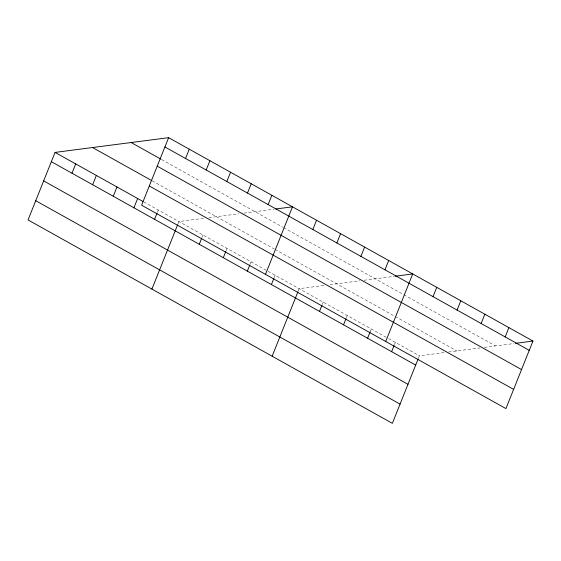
<?xml version="1.0" encoding="UTF-8"?>
<svg xmlns="http://www.w3.org/2000/svg" width="561" height="561" viewBox="0 0 561 561"><rect width="100%" height="100%" fill="white"/><g stroke="black" fill="none" stroke-linecap="round" stroke-linejoin="round"><path stroke-width="0.42" stroke-dasharray="2.81 2.1" d="M157.361 212.353L158.286 210.031M178.005 223.881L178.931 221.56L205.585 218.096M202.051 237.303L202.977 234.982M226.097 250.732L227.023 248.404M250.143 264.154L251.069 261.833M274.189 277.576L275.114 275.255M298.235 291.005L299.16 288.677L324.146 285.437M322.28 304.427L323.206 302.106M346.326 317.849L347.252 315.527M370.057 332.049L371.298 328.956M394.418 344.699L395.344 342.378M418.464 358.121L419.39 355.8L444.375 352.56M208.916 217.668L238.72 213.797M243.867 213.131L274.175 209.197M329.973 284.679L359.804 280.809M364.096 280.255L394.404 276.321M448.534 352.02L480.034 347.932M484.318 347.371L513.799 343.549M161.736 159.597L282.821 227.205M283.571 227.626L403.05 294.329M403.801 294.742L495.475 345.927M152.178 180.831L274.266 248.993M275.023 249.414L394.495 316.116M395.246 316.537L456.864 350.941M143.763 201.918L387.826 338.185M388.584 338.606L419.39 355.8"/><path stroke-width="0.84" d="M168.623 137.662L141.61 205.2L505.938 408.597L532.95 341.06L168.623 137.662L55.062 152.403L28.05 219.94L392.377 423.338L418.148 358.9M71.99 173.216L75.707 163.924M92.635 184.744L96.352 175.453M113.28 196.266L116.997 186.981M133.925 207.794L137.641 198.503M154.577 219.323L157.052 213.131M185.551 158.475L189.267 149.184M151.919 289.09L177.697 224.652M206.196 170.004L209.912 160.712M199.267 244.273L201.743 238.081M226.84 181.526L230.557 172.241M247.485 193.054L251.202 183.763M223.306 257.695L225.788 251.503M268.137 204.583L271.847 195.291M247.352 271.117L249.834 264.925M265.479 274.357L292.491 206.82L275.837 208.98M271.398 284.546L273.88 278.354M312.828 229.533L316.537 220.242M272.148 356.214L297.926 291.776M336.873 242.955L340.583 233.664M319.49 311.39L321.972 305.198M360.912 256.384L364.629 247.092M343.535 324.819L346.011 318.627M384.958 269.806L388.675 260.514M367.581 338.241L370.057 332.049M385.709 341.474L412.721 273.943L395.232 276.208M391.627 351.67L394.103 345.471M433.05 296.657L436.767 287.365M457.096 310.079L460.812 300.787M481.142 323.501L484.858 314.216M505.188 336.93L508.904 327.638M515.461 343.332L532.95 341.06M164.906 146.954L529.233 350.352M131.148 142.522L160.972 159.177M157.22 166.175L521.548 369.573M92.537 147.536L151.414 180.411M149.296 185.979L513.624 389.376M55.062 152.403L142.999 201.49M51.346 161.687L415.673 365.092M43.66 180.908L407.987 384.313M35.736 200.719L400.063 404.116"/></g></svg>
